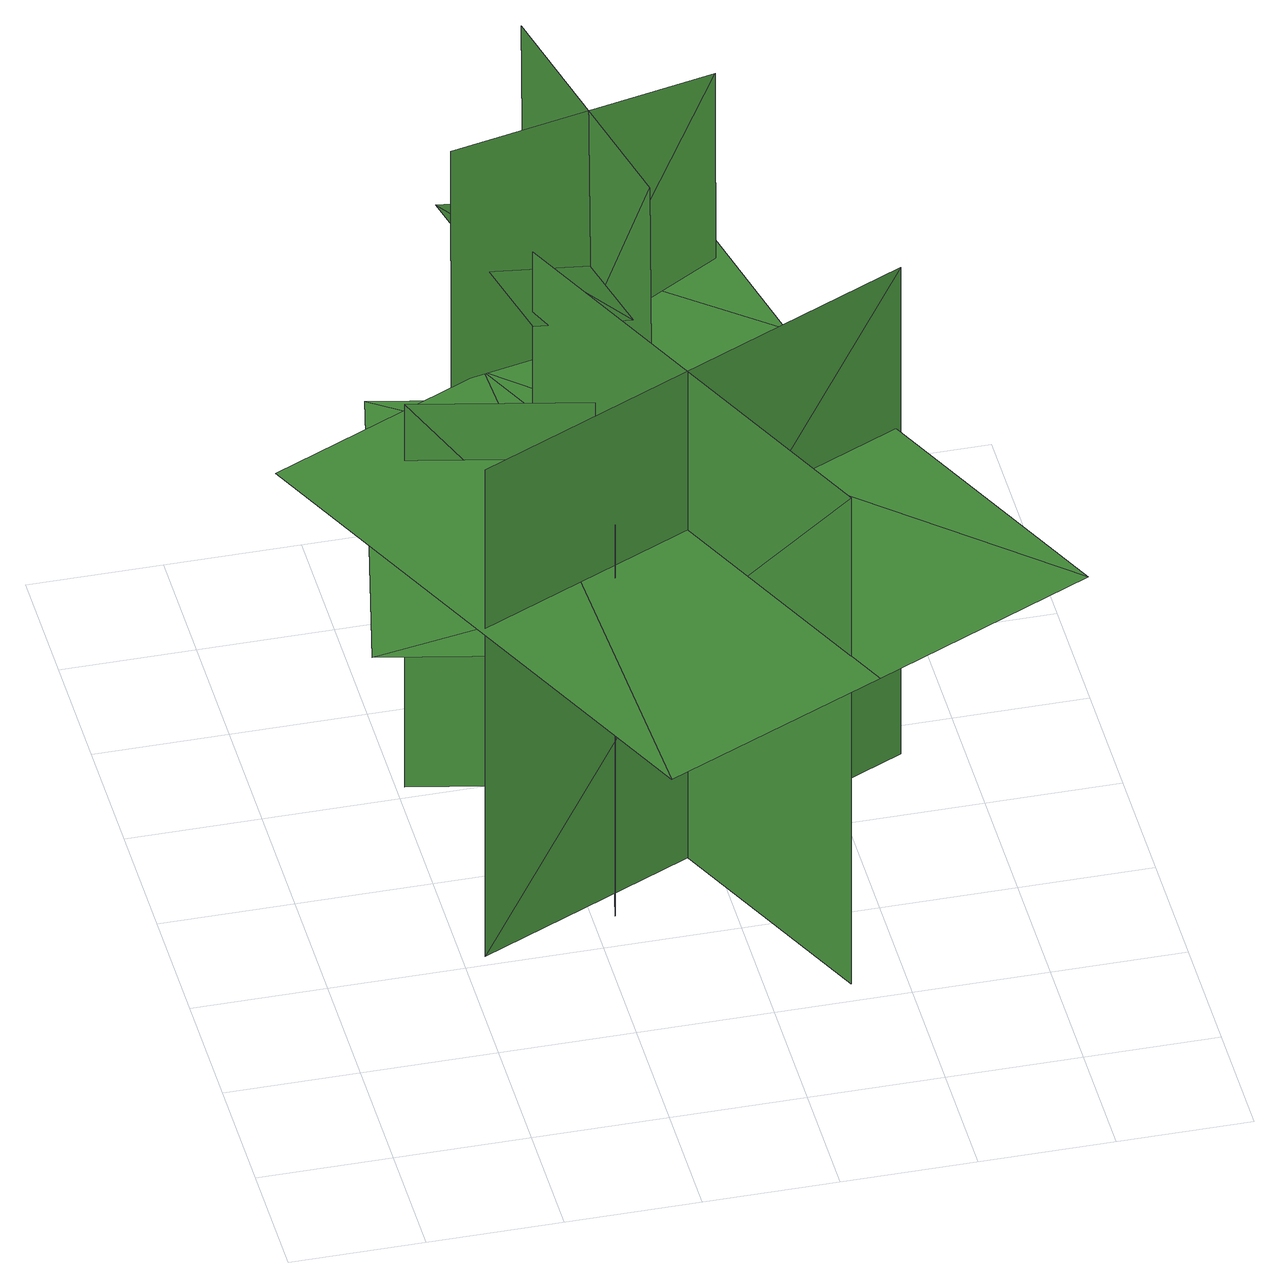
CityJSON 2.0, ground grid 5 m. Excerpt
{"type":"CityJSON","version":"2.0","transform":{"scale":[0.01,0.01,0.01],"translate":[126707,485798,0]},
"CityObjects":{
"tree1":{"type":"SolitaryVegetationObject","geometry":[{"type":"MultiSurface","lod":"1","boundaries":[[[0,1,2]],[[0,2,3]],[[4,5,6]],[[4,6,7]],[[8,9,10]],[[8,10,11]],[[8,11,12]],[[8,12,13]]]}]},
"tree2":{"type":"SolitaryVegetationObject","geometry":[{"type":"MultiSurface","lod":"1","boundaries":[[[14,15,16]],[[14,16,17]],[[18,19,20]],[[18,20,21]],[[22,23,24]],[[22,24,25]],[[22,25,26]],[[22,26,27]]]}]},
"tree3":{"type":"SolitaryVegetationObject","geometry":[{"type":"MultiSurface","lod":"1","boundaries":[[[28,29,30]],[[28,30,31]],[[32,33,34]],[[32,34,35]],[[36,37,38]],[[36,38,39]],[[36,39,40]],[[36,40,41]]]}]},
"tree4":{"type":"SolitaryVegetationObject","geometry":[{"type":"MultiSurface","lod":"1","boundaries":[[[42,43,44]],[[42,44,45]],[[46,47,48]],[[46,48,49]],[[50,51,47]],[[50,47,46]],[[52,53,43]],[[52,43,42]],[[54,55,56]],[[54,56,57]],[[58,59,60]],[[58,60,61]]]}]},
"tree5":{"type":"SolitaryVegetationObject","geometry":[{"type":"MultiSurface","lod":"1","boundaries":[[[62,63,64]],[[62,64,65]],[[66,67,68]],[[66,68,69]],[[70,71,72]],[[70,72,73]],[[70,73,74]],[[70,74,75]]]}]}
},
"vertices":[
[582,1051,82],[582,1051,2252],[2277,1844,2252],[2277,1844,82],[1036,2231,82],[1036,2231,2252],[1800,597,2252],[1800,597,82],[918,2483,1546],[70,2086,1546],[1021,52,1546],[1870,449,1546],[2718,846,1546],[1766,2880,1546],
[1395,2596,90],[1395,2596,1795],[1080,1161,1795],[1080,1161,90],[1915,1750,90],[1915,1750,1795],[530,2054,1795],[530,2054,90],[2128,1703,1240],[2286,2422,1240],[562,2800,1240],[405,2081,1240],[247,1362,1240],[1970,984,1240],
[1510,2343,112],[1510,2343,887],[881,2116,887],[881,2116,112],[1310,1938,112],[1310,1938,887],[1091,2544,887],[1091,2544,112],[1344,1845,635],[1659,1958,635],[1386,2712,635],[1071,2598,635],[757,2485,635],[1029,1731,635],
[1216,3099,632],[1440,2088,632],[1424,2084,2578],[1200,3095,2578],[792,2441,636],[1803,2665,636],[1801,2673,2578],[790,2450,2578],[790,2450,118],[1801,2673,118],[1200,3095,118],[1424,2084,118],[1206,3097,1582],[1430,2085,1582],[1945,2199,1770],[1722,3211,1770],[1398,2224,1888],[1225,2981,1888],[842,2895,1995],[1015,2137,1995],
[1853,2447,114],[1853,2447,889],[1514,3023,889],[1514,3023,114],[1418,2569,114],[1418,2569,889],[1974,2895,889],[1974,2895,114],[1332,2519,637],[1502,2230,637],[2193,2636,637],[2024,2925,637],[1854,3213,637],[1163,2807,637]
]}
